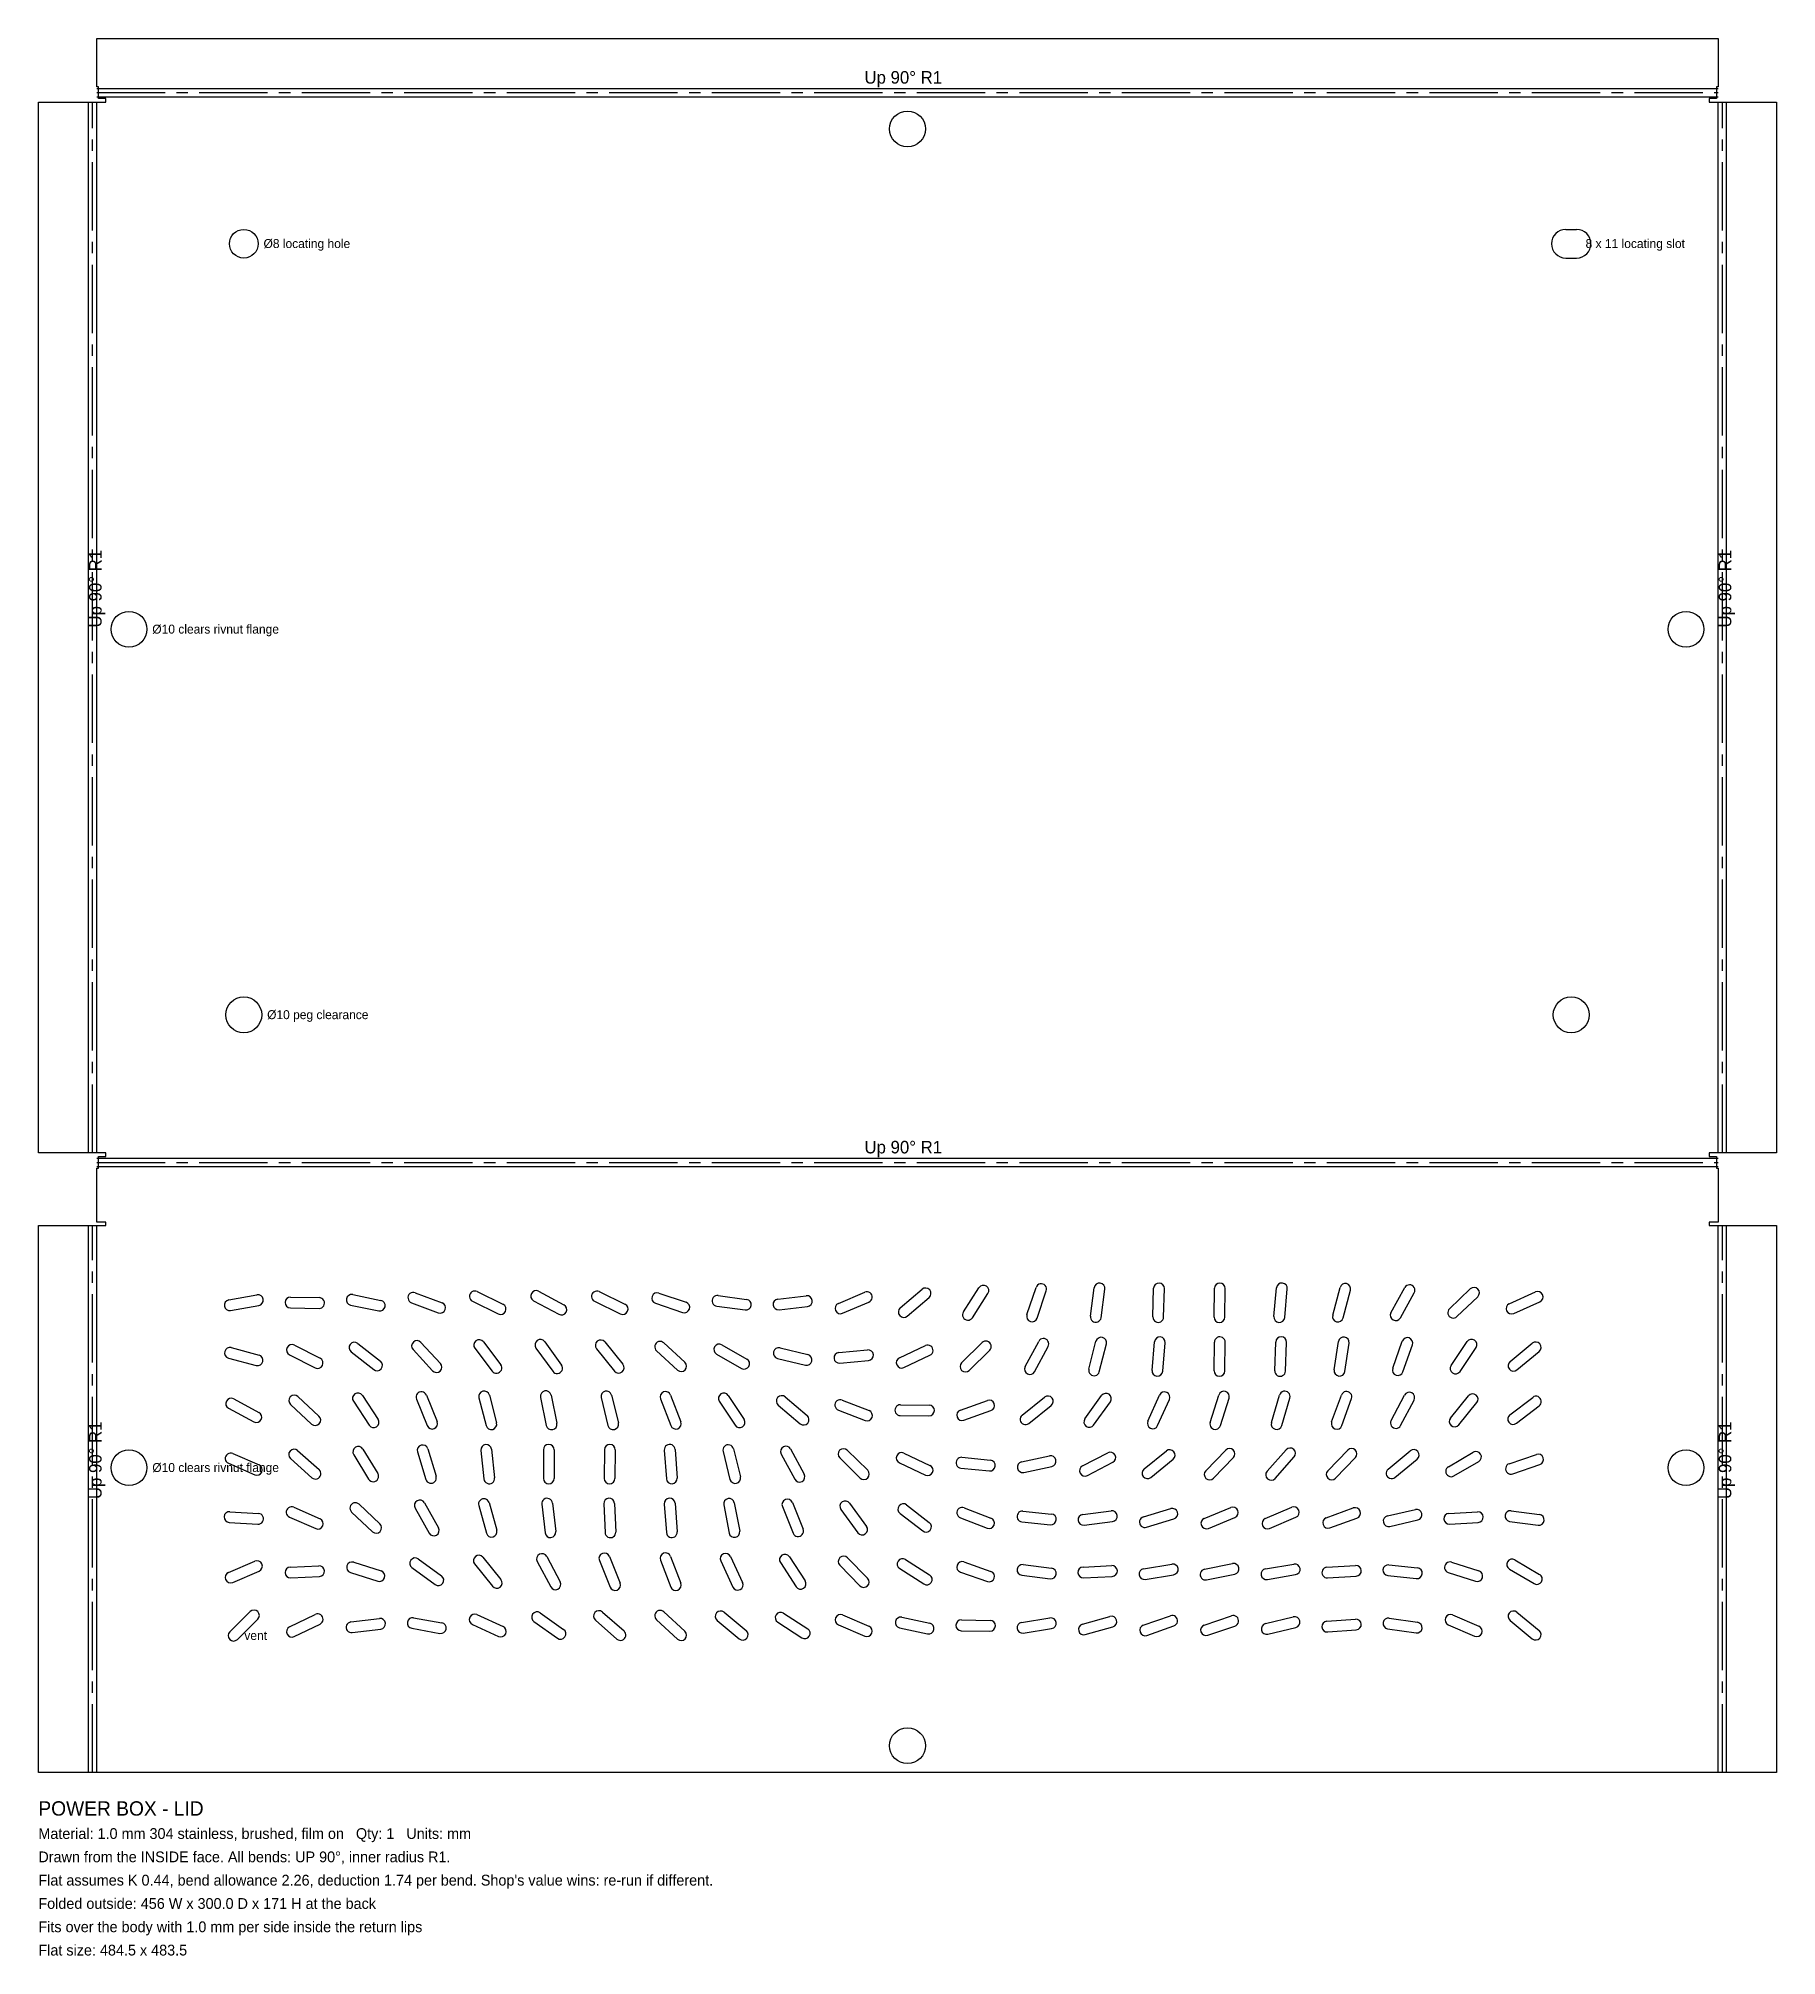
# Model space of a CAD drawing. Header units: millimetres. Extents: x -242 to 242, y -370 to 165.
import ezdxf

# ---------------------------------------------------------------- set-up
doc = ezdxf.new("R2010")
doc.units = ezdxf.units.MM
doc.linetypes.add('CENTER2', pattern=[28.575, 19.05, -3.175, 3.175, -3.175])
for name, color, linetype in [('Bend Center', 1, 'CENTER2'), ('Bend Notes', 3, 'CONTINUOUS'), ('Leaders', 5, 'CONTINUOUS'), ('Title', 7, 'CONTINUOUS'), ('Visible', 7, 'CONTINUOUS'), ('Visible Narrow', 8, 'CONTINUOUS')]:
    doc.layers.add(name, color=color, linetype=linetype)

msp = doc.modelspace()

# ---------------------------------------------------------------- linework, layer by layer
at = {"layer": 'Bend Center'}
for p, q in [((-227.131, -146), (-227.131, 147)), ((-226, 149.631), (226, 149.631)), ((227.131, -146), (227.131, 147)), ((-226, -148.631), (226, -148.631)), ((-227.131, -318.7619), (-227.131, -166.2619)), ((227.131, -318.7619), (227.131, -166.2619))]:
    msp.add_line(p, q, dxfattribs=at)
at = {"layer": 'Visible'}
for p, q in [((-226, 151.2619), (-226, 164.7619)), ((-226, 164.7619), (226, 164.7619)), ((226, 164.7619), (226, 151.2619)), ((-225.5, 151.2619), (-226, 151.2619)), ((-225.5, 148), (-225.5, 151.2619)), ((226, 151.2619), (225.5, 151.2619)), ((225.5, 151.2619), (225.5, 148)), ((-242.2619, -146), (-242.2619, 147)), ((-242.2619, 147), (-228.7619, 147)), ((-228.7619, 147), (-228.2619, 147)), ((-228.2619, 147), (-226, 147)), ((-226, 147), (-223.5, 147)), ((-223.5, 148), (-225.5, 148)), ((-223.5, 147), (-223.5, 148)), ((225.5, 148), (223.5, 148)), ((223.5, 148), (223.5, 147)), ((223.5, 147), (226, 147)), ((226, 147), (228.2619, 147)), ((228.2619, 147), (228.7619, 147)), ((228.7619, 147), (242.2619, 147)), ((242.2619, 147), (242.2619, -146)), ((183.5, 111.5), (186.5, 111.5)), ((183.5, 103.5), (186.5, 103.5)), ((-228.7619, -146), (-242.2619, -146)), ((-228.2619, -146), (-228.7619, -146)), ((-226, -146), (-228.2619, -146)), ((-223.5, -146), (-226, -146)), ((-225.5, -150.2619), (-225.5, -147)), ((-225.5, -147), (-223.5, -147)), ((-223.5, -147), (-223.5, -146)), ((226, -146), (223.5, -146)), ((223.5, -146), (223.5, -147)), ((223.5, -147), (225.5, -147)), ((225.5, -147), (225.5, -150.2619)), ((228.2619, -146), (226, -146)), ((228.7619, -146), (228.2619, -146)), ((242.2619, -146), (228.7619, -146)), ((-226, -165.2619), (-226, -150.2619)), ((-226, -150.2619), (-225.5, -150.2619)), ((225.5, -150.2619), (226, -150.2619)), ((226, -150.2619), (226, -165.2619)), ((-223.5, -165.2619), (-226, -165.2619)), ((-223.5, -166.2619), (-223.5, -165.2619)), ((226, -165.2619), (223.5, -165.2619)), ((223.5, -165.2619), (223.5, -166.2619)), ((-242.2619, -318.7619), (-242.2619, -166.2619)), ((-242.2619, -166.2619), (-228.7619, -166.2619)), ((-228.7619, -166.2619), (-228.2619, -166.2619)), ((-228.2619, -166.2619), (-226, -166.2619)), ((-226, -166.2619), (-223.5, -166.2619)), ((223.5, -166.2619), (226, -166.2619)), ((226, -166.2619), (228.2619, -166.2619)), ((228.2619, -166.2619), (228.7619, -166.2619)), ((228.7619, -166.2619), (242.2619, -166.2619)), ((242.2619, -166.2619), (242.2619, -318.7619)), ((-189.1997, -186.9793), (-181.3212, -185.5901)), ((-171.9739, -186.1942), (-163.9751, -186.3301)), ((-154.6177, -185.4899), (-146.7804, -187.095)), ((-137.2257, -184.9611), (-129.728, -187.7512)), ((-119.9228, -184.6463), (-112.7492, -188.1874)), ((-102.8141, -184.5478), (-95.7664, -188.3332)), ((-85.9489, -184.671), (-78.7458, -188.1518)), ((-69.3012, -185.0505), (-61.7299, -187.6342)), ((-52.7606, -185.7351), (-44.834, -186.8164)), ((-36.1465, -186.7339), (-28.2, -185.8101)), ((-19.2675, -187.9591), (-11.9144, -184.8074)), ((-2.0148, -189.222), (4.0648, -184.0221)), ((-0.0648, -191.5018), (6.0148, -186.3019)), ((15.5694, -190.3077), (19.9108, -183.5882)), ((18.0892, -191.9357), (22.4306, -185.2162)), ((33.3075, -191.0787), (35.8477, -183.4927)), ((36.1523, -192.0312), (38.6925, -184.4452)), ((50.9759, -191.524), (52.0513, -183.5966)), ((53.9487, -191.9273), (55.0241, -183.9999)), ((68.3931, -191.7202), (68.608, -183.7231)), ((71.392, -191.8008), (71.6069, -183.8037)), ((85.458, -191.746), (85.5421, -183.7464)), ((88.4579, -191.7775), (88.542, -183.7779)), ((102.1497, -191.6125), (102.8622, -183.6443)), ((105.1378, -191.8796), (105.8503, -183.9114)), ((118.5289, -191.2467), (120.5704, -183.5116)), ((121.4296, -192.0123), (123.4711, -184.2772)), ((134.7534, -190.5386), (138.6204, -183.5352)), ((137.3796, -191.9887), (141.2466, -184.9853)), ((151.0699, -189.4365), (156.86, -183.9161)), ((153.14, -191.6078), (158.9301, -186.0874)), ((167.7367, -188.0348), (175.0326, -184.7531)), ((-188.6788, -189.9338), (-180.8003, -188.5446)), ((-172.0249, -189.1938), (-164.0261, -189.3297)), ((-155.2196, -188.4289), (-147.3823, -190.034)), ((-138.272, -187.7727), (-130.7743, -190.5628)), ((-121.2508, -187.3364), (-114.0772, -190.8775)), ((-104.2336, -187.1907), (-97.1859, -190.9761)), ((-87.2542, -187.3721), (-80.0511, -190.8529)), ((-70.2701, -187.8897), (-62.6988, -190.4734)), ((-53.166, -188.7075), (-45.2394, -189.7888)), ((-35.8, -189.7138), (-27.8535, -188.79)), ((-18.0856, -190.7164), (-10.7325, -187.5648)), ((168.9674, -190.7708), (176.2633, -187.4891)), ((-188.4773, -200.2803), (-180.7484, -202.3452)), ((-172.2455, -202.2872), (-165.1135, -205.9112)), ((-170.8865, -199.6126), (-163.7545, -203.2367)), ((-155.0719, -201.4699), (-148.7817, -206.4128)), ((-153.2183, -199.1111), (-146.9281, -204.054)), ((-137.8174, -200.8442), (-132.3848, -206.7168)), ((-135.6152, -198.807), (-130.1826, -204.6796)), ((-120.6082, -200.4748), (-115.7854, -206.8577)), ((-118.2146, -198.6662), (-113.3918, -205.0491)), ((-103.5507, -200.3865), (-98.8868, -206.8864)), ((-101.1132, -198.6375), (-96.4493, -205.1374)), ((-86.6849, -200.6006), (-81.6448, -206.8133)), ((-84.3552, -198.7106), (-79.3151, -204.9233)), ((-69.9572, -201.1524), (-64.0768, -206.5766)), ((-67.9232, -198.9473), (-62.0428, -204.3715)), ((-53.2147, -202.0645), (-46.2832, -206.0587)), ((-51.7168, -199.4652), (-44.7853, -203.4594)), ((-35.5366, -200.3656), (-27.7598, -202.242)), ((-19.1213, -201.6372), (-11.1554, -200.8995)), ((-2.2581, -203.1064), (4.9817, -199.7026)), ((-0.9817, -205.8213), (6.2581, -202.4175)), ((15.0971, -204.4991), (20.7983, -198.8869)), ((17.2017, -206.637), (22.9029, -201.0248)), ((32.791, -205.582), (36.5634, -198.5273)), ((35.4366, -206.9966), (39.209, -199.9419)), ((50.5619, -206.2699), (52.5303, -198.5158)), ((53.4697, -207.0081), (55.4381, -199.254)), ((68.1666, -206.6205), (68.8442, -198.6493)), ((71.1558, -206.8746), (71.8334, -198.9034)), ((85.4531, -206.744), (85.5471, -198.7446)), ((88.4529, -206.7793), (88.5469, -198.7799)), ((102.366, -206.7091), (102.6357, -198.7137)), ((105.3643, -206.8102), (105.634, -198.8148)), ((118.9314, -206.4997), (120.1008, -198.5857)), ((121.8992, -206.9382), (123.0686, -199.0242)), ((135.2555, -206.0358), (137.9151, -198.4908)), ((138.0849, -207.0331), (140.7445, -199.4881)), ((151.5236, -205.2448), (155.9867, -198.6054)), ((154.0133, -206.9184), (158.4764, -200.2791)), ((167.9584, -204.146), (174.1349, -199.0617)), ((169.8651, -206.4622), (176.0416, -201.3779)), ((-189.2516, -203.1787), (-181.5227, -205.2436)), ((-36.2402, -203.2819), (-28.4634, -205.1583)), ((-18.8446, -204.6244), (-10.8787, -203.8867)), ((-151.9511, -213.5972), (-147.5449, -220.2744)), ((-134.117, -213.4915), (-131.1039, -220.9024)), ((-116.5498, -213.5137), (-114.5459, -221.2587)), ((-99.3279, -213.5431), (-97.7323, -221.3824)), ((-82.4872, -213.5208), (-80.5977, -221.2945)), ((-66.0377, -213.4901), (-63.1627, -220.9556)), ((-49.9442, -213.5956), (-45.5491, -220.2801)), ((49.4477, -220.135), (54.1161, -213.6383)), ((66.9917, -220.7951), (70.2721, -213.4986)), ((84.3589, -221.1197), (86.782, -213.4955)), ((101.4408, -221.1825), (103.679, -213.502)), ((118.2299, -221.0141), (120.9487, -213.4903)), ((134.8047, -220.5974), (138.543, -213.5246)), ((151.3093, -219.9133), (156.3661, -213.7143)), ((-189.2345, -217.1974), (-182.1808, -220.9716)), ((-187.8192, -214.5523), (-180.7655, -218.3265)), ((-171.9524, -216.1406), (-166.0883, -221.5823)), ((-169.9117, -213.9416), (-164.0476, -219.3833)), ((-154.4551, -215.2495), (-150.0489, -221.9267)), ((-136.8961, -214.6215), (-133.883, -222.0323)), ((-119.4541, -214.2652), (-117.4502, -222.0102)), ((-102.2677, -214.1415), (-100.6721, -221.9808)), ((-85.4023, -214.2294), (-83.5128, -222.0031)), ((-68.8373, -214.5682), (-65.9623, -222.0338)), ((-52.4509, -215.2438), (-48.0558, -221.9283)), ((-36.0192, -216.3141), (-29.9238, -221.4955)), ((-34.0762, -214.0284), (-27.9808, -219.2098)), ((-19.2717, -217.7143), (-11.8129, -220.6067)), ((-18.1871, -214.9172), (-10.7283, -217.8096)), ((-1.9841, -216.2201), (6.0155, -216.3039)), ((14.7283, -217.7096), (22.2528, -214.9926)), ((15.7472, -220.5313), (23.2717, -217.8143)), ((31.9385, -219.0865), (38.1891, -214.0935)), ((33.8109, -221.4304), (40.0615, -216.4374)), ((51.8839, -221.8856), (56.5523, -215.3889)), ((69.7279, -222.0253), (73.0083, -214.7288)), ((87.218, -222.0284), (89.6411, -214.4042)), ((104.321, -222.0219), (106.5592, -214.3414)), ((121.0513, -222.0336), (123.7701, -214.5098)), ((137.457, -221.9993), (141.1953, -214.9265)), ((153.6339, -221.8096), (158.6907, -215.6106)), ((167.911, -218.999), (174.2673, -214.1413)), ((169.7327, -221.3826), (176.089, -216.5249)), ((-2.0155, -219.22), (5.9841, -219.3037)), ((-188.0609, -229.7819), (-180.7343, -232.9945)), ((-169.9938, -228.9837), (-164.0135, -234.2976)), ((-151.8039, -228.5663), (-147.6355, -235.3945)), ((-136.5971, -229.37), (-134.2736, -237.0252)), ((-133.7264, -228.4987), (-131.4029, -236.1539)), ((-118.9177, -228.9446), (-118.0652, -236.899)), ((-115.9348, -228.6249), (-115.0823, -236.5793)), ((-101.5064, -228.7644), (-101.4936, -236.7643)), ((-98.5064, -228.7596), (-98.4936, -236.7595)), ((-84.4575, -228.7463), (-84.5423, -236.7458)), ((-81.4577, -228.7781), (-81.5425, -236.7776)), ((-67.7854, -228.8809), (-67.2068, -236.86)), ((-64.7932, -228.6639), (-64.2146, -236.643)), ((-51.424, -229.2443), (-49.4867, -237.0061)), ((-48.5133, -228.5178), (-46.576, -236.2796)), ((-32.569, -228.528), (-28.7873, -235.5777)), ((-16.8074, -228.8911), (-11.0931, -234.4899)), ((-0.9767, -229.6977), (6.2575, -233.1133)), ((48.7593, -233.2785), (55.8554, -229.5844)), ((65.949, -234.1181), (72.1604, -229.0765)), ((83.1458, -234.6046), (88.6922, -228.8394)), ((100.2207, -234.7537), (105.5378, -228.7763)), ((117.1408, -234.5941), (122.7029, -228.844)), ((133.9605, -234.152), (140.1295, -229.0585)), ((150.7873, -233.4713), (157.7075, -229.4575)), ((-189.2657, -232.5294), (-181.9391, -235.742)), ((-171.9865, -231.2263), (-166.0062, -236.5402)), ((-154.3645, -230.1294), (-150.1961, -236.9576)), ((-35.2127, -229.9462), (-31.431, -236.9959)), ((-18.9069, -231.034), (-13.1926, -236.6328)), ((-2.2575, -232.4106), (4.9767, -235.8262)), ((14.8668, -233.842), (22.8242, -234.6659)), ((15.1758, -230.858), (23.1332, -231.6819)), ((31.774, -232.1367), (39.5951, -230.4543)), ((32.4049, -235.0696), (40.226, -233.3872)), ((50.1446, -235.9395), (57.2407, -232.2454)), ((67.8396, -236.4474), (74.051, -231.4058)), ((85.3078, -236.6845), (90.8542, -230.9193)), ((102.4622, -236.7476), (107.7793, -230.7702)), ((119.2971, -236.6799), (124.8592, -230.9298)), ((135.8705, -236.4653), (142.0395, -231.3719)), ((152.2925, -236.0664), (159.2127, -232.0526)), ((167.7297, -232.6406), (175.2971, -230.0455)), ((168.7029, -235.4784), (176.2703, -232.8833)), ((-171.0556, -244.7764), (-163.7348, -248.0021)), ((-152.8817, -243.9267), (-147.0605, -249.4143)), ((-137.2699, -245.0128), (-133.344, -251.9833)), ((-134.656, -243.5406), (-130.7301, -250.5111)), ((-119.5239, -244.3152), (-117.3648, -252.0183)), ((-116.6352, -243.5056), (-114.4761, -251.2087)), ((-101.9448, -243.9583), (-101.0357, -251.9065)), ((-98.9643, -243.6174), (-98.0552, -251.5656)), ((-84.6816, -243.8348), (-84.3153, -251.8264)), ((-81.6847, -243.6975), (-81.3184, -251.6891)), ((-67.7843, -243.8804), (-67.2079, -251.8596)), ((-64.7921, -243.6643), (-64.2157, -251.6435)), ((-51.2197, -244.1119), (-49.7276, -251.9715)), ((-48.2724, -243.5524), (-46.7803, -251.412)), ((-34.8752, -244.6023), (-31.9113, -252.033)), ((-32.0887, -243.4909), (-29.1248, -250.9216)), ((-18.5653, -245.4085), (-13.8613, -251.8794)), ((-16.1387, -243.6445), (-11.4347, -250.1154)), ((-0.2407, -244.1247), (6.0798, -249.029)), ((15.8144, -244.9155), (23.2717, -247.8119)), ((32.1697, -245.8702), (40.1297, -246.6687)), ((48.8411, -246.7853), (56.7756, -245.7632)), ((65.7366, -247.4904), (73.3907, -245.1632)), ((82.7299, -247.891), (90.1323, -244.857)), ((99.7326, -247.9595), (107.0853, -244.8071)), ((116.7283, -247.7106), (124.2522, -244.9919)), ((133.7661, -247.1925), (141.5643, -245.407)), ((168.2358, -245.7418), (176.1643, -246.8089)), ((-189.085, -249.0122), (-181.1002, -249.506)), ((-188.8998, -246.0179), (-180.915, -246.5117)), ((-172.2652, -247.5217), (-164.9444, -250.7475)), ((-154.9395, -246.1096), (-149.1183, -251.5972)), ((-2.0798, -246.4949), (4.2407, -251.3992)), ((14.7283, -247.712), (22.1856, -250.6084)), ((31.8703, -248.8552), (39.8303, -249.6537)), ((49.2244, -249.7607), (57.1589, -248.7386)), ((66.6093, -250.3607), (74.2634, -248.0335)), ((83.8677, -250.6669), (91.2701, -247.6329)), ((100.9147, -250.7168), (108.2674, -247.5644)), ((117.7478, -250.532), (125.2717, -247.8133)), ((134.4357, -250.1169), (142.2339, -248.3313)), ((150.9204, -246.4944), (158.9071, -246.0345)), ((151.0929, -249.4894), (159.0796, -249.0295)), ((167.8357, -248.715), (175.7642, -249.7821)), ((-189.2672, -262.9634), (-181.9174, -259.8043)), ((-172.0661, -261.4515), (-164.0749, -261.0757)), ((-154.3613, -260.1254), (-146.7339, -262.5382)), ((-138.1187, -261.628), (-131.6425, -266.3245)), ((-136.3575, -259.1994), (-129.8813, -263.8959)), ((-120.6777, -260.5884), (-115.6583, -266.8178)), ((-118.3417, -258.7061), (-113.3223, -264.9355)), ((-103.1988, -259.9304), (-99.4518, -266.9986)), ((-100.5482, -258.5253), (-96.8012, -265.5935)), ((-85.8844, -259.6107), (-82.8989, -267.0328)), ((-83.1011, -258.4911), (-80.1156, -265.9132)), ((-68.8349, -259.5662), (-65.9654, -267.0338)), ((-66.0346, -258.4901), (-63.1651, -265.9577)), ((-52.0494, -259.7701), (-48.6697, -267.0212)), ((-49.3303, -258.5027), (-45.9506, -265.7538)), ((-35.4422, -260.2319), (-31.0701, -266.9315)), ((-32.9299, -258.5924), (-28.5578, -265.292)), ((-18.8695, -260.9517), (-13.2749, -266.6702)), ((-16.7251, -258.8537), (-11.1305, -264.5722)), ((-2.178, -261.8706), (4.5617, -266.1807)), ((-0.5617, -259.3432), (6.178, -263.6533)), ((15.7178, -260.0275), (23.2709, -262.6639)), ((32.2126, -260.7858), (40.153, -261.7605)), ((48.9307, -261.4616), (56.9209, -261.0659)), ((65.8111, -261.9235), (73.7074, -260.6393)), ((82.7806, -262.0937), (90.6184, -260.491)), ((99.8062, -261.9484), (107.6947, -260.6173)), ((116.915, -261.5118), (124.8997, -261.0178)), ((134.175, -260.8596), (142.1328, -261.6801)), ((151.6439, -260.1187), (159.2666, -262.5467)), ((169.3148, -259.4393), (176.2078, -263.4997)), ((-188.0826, -265.7196), (-180.7328, -262.5605)), ((-171.9251, -264.4482), (-163.9339, -264.0724)), ((-155.2661, -262.9857), (-147.6387, -265.3985)), ((14.7291, -262.8599), (22.2822, -265.4964)), ((31.847, -263.7634), (39.7874, -264.7381)), ((49.0791, -264.458), (57.0693, -264.0622)), ((66.2926, -264.8846), (74.1889, -263.6004)), ((83.3816, -265.0329), (91.2194, -263.4302)), ((100.3053, -264.9066), (108.1938, -263.5755)), ((117.1003, -264.5061), (125.085, -264.0121)), ((133.8672, -263.8437), (141.825, -264.6643)), ((150.7334, -262.9772), (158.3561, -265.4052)), ((167.7922, -262.0242), (174.6852, -266.0846)), ((-188.8972, -279.5117), (-183.2142, -273.8811)), ((-186.7858, -281.6428), (-181.1028, -276.0122)), ((-172.253, -278.164), (-165.06, -274.6625)), ((-170.94, -280.8614), (-163.747, -277.3599)), ((-155.1557, -276.7718), (-147.218, -275.7754)), ((-137.6727, -275.5799), (-129.7981, -276.991)), ((-121.2611, -277.4571), (-113.99, -280.7935)), ((-120.01, -274.7304), (-112.7389, -278.0668)), ((-104.1319, -276.6769), (-97.6003, -281.2963)), ((-102.3997, -274.2276), (-95.8681, -278.847)), ((-86.9933, -276.2441), (-80.9894, -281.5312)), ((-85.0106, -273.9926), (-79.0067, -279.2798)), ((-69.9558, -276.1491), (-64.0801, -281.5782)), ((-67.9199, -273.9457), (-62.0442, -279.3748)), ((-53.0374, -276.3659), (-46.8761, -281.4685)), ((-51.1239, -274.0553), (-44.9626, -279.158)), ((-36.1759, -276.8611), (-29.4461, -281.1865)), ((-34.5539, -274.3374), (-27.8241, -278.6628)), ((-19.2679, -277.5739), (-11.9081, -280.7099)), ((-18.0919, -274.814), (-10.7321, -277.9499)), ((-1.6017, -275.4646), (6.2242, -277.1245)), ((15.0226, -276.2031), (23.0217, -276.3211)), ((31.8161, -276.8987), (39.7198, -275.6613)), ((48.7415, -277.4225), (56.4317, -275.2176)), ((65.7288, -277.6812), (73.2712, -275.0143)), ((66.7288, -280.5096), (74.2712, -277.8427)), ((82.7302, -277.6246), (90.3073, -275.0579)), ((83.6927, -280.466), (91.2698, -277.8993)), ((99.7599, -277.241), (107.5371, -275.3664)), ((116.8994, -276.5641), (124.8771, -275.9681)), ((134.2623, -275.6932), (142.1763, -276.8629)), ((150.7333, -277.5497), (158.0751, -280.7274)), ((151.9249, -274.7965), (159.2667, -277.9742)), ((167.9562, -276.3844), (174.1409, -281.4588)), ((169.8591, -274.0651), (176.0438, -279.1395)), ((-154.782, -279.7485), (-146.8443, -278.7521)), ((-138.2019, -278.5329), (-130.3273, -279.944)), ((-2.2242, -278.3994), (5.6017, -280.0592)), ((14.9783, -279.2028), (22.9774, -279.3208)), ((32.2802, -279.8626), (40.1839, -278.6252)), ((49.5683, -280.3063), (57.2585, -278.1014)), ((100.4629, -280.1575), (108.2401, -278.2829)), ((117.1229, -279.5558), (125.1006, -278.9598)), ((133.8237, -278.661), (141.7377, -279.8307)), ((-228.2619, -318.7619), (-242.2619, -318.7619)), ((-226, -318.7619), (-228.2619, -318.7619)), ((226, -318.7619), (-226, -318.7619)), ((228.2619, -318.7619), (226, -318.7619)), ((242.2619, -318.7619), (228.2619, -318.7619))]:
    msp.add_line(p, q, dxfattribs=at)
for centre, radius in [((0, 139.5), 5), ((-185, 107.5), 4), ((-217, 0), 5), ((217, 0), 5), ((-185, -107.5), 5), ((185, -107.5), 5), ((-217, -233.7619), 5), ((217, -233.7619), 5), ((0, -311.2619), 5)]:
    msp.add_circle(centre, radius, dxfattribs=at)
for centre, radius, start, end in [((183.5, 107.5), 4, 90, 270), ((186.5, 107.5), 4, 270, 90), ((-188.9392, -188.4565), 1.5, 100, 280), ((-181.0608, -187.0674), 1.5, 280, 100), ((-171.9994, -187.694), 1.5, 89.0263, 269.0263), ((-164.0006, -187.8299), 1.5, 269.0263, 89.0263), ((-154.9187, -186.9594), 1.5, 78.4258, 258.4258), ((-147.0813, -188.5645), 1.5, 258.4258, 78.4258), ((-137.7488, -186.3669), 1.5, 69.5885, 249.5885), ((-120.5868, -185.9914), 1.5, 63.7277, 243.7277), ((-103.5239, -185.8692), 1.5, 61.7589, 241.7589), ((-86.6015, -186.0215), 1.5, 64.2083, 244.2083), ((-69.7856, -186.4701), 1.5, 71.1577, 251.1577), ((-52.9633, -187.2213), 1.5, 82.232, 262.232), ((-45.0367, -188.3026), 1.5, 262.232, 82.232), ((-35.9732, -188.2238), 1.5, 96.6309, 276.6309), ((-28.0268, -187.3001), 1.5, 276.6309, 96.6309), ((-11.3235, -186.1861), 1.5, 293.2005, 113.2005), ((5.0398, -185.162), 1.5, 310.5405, 130.5405), ((21.1707, -184.4022), 1.5, 327.1333, 147.1333), ((37.2701, -183.9689), 1.5, 341.4869, 161.4869), ((53.5377, -183.7983), 1.5, 352.2746, 172.2746), ((70.1075, -183.7634), 1.5, 358.4605, 178.4605), ((87.0421, -183.7622), 1.5, 359.3976, 179.3976), ((104.3562, -183.7778), 1.5, 354.8905, 174.8905), ((122.0208, -183.8944), 1.5, 345.2149, 165.2149), ((139.9335, -184.2603), 1.5, 331.0942, 151.0942), ((157.8951, -185.0018), 1.5, 313.6335, 133.6335), ((175.648, -186.1211), 1.5, 294.2183, 114.2183), ((-130.2512, -189.157), 1.5, 249.5885, 69.5885), ((-113.4132, -189.5325), 1.5, 243.7277, 63.7277), ((-96.4761, -189.6547), 1.5, 241.7589, 61.7589), ((-79.3985, -189.5023), 1.5, 244.2083, 64.2083), ((-62.2144, -189.0538), 1.5, 251.1577, 71.1577), ((-18.6765, -189.3377), 1.5, 113.2005, 293.2005), ((-1.0398, -190.3619), 1.5, 130.5405, 310.5405), ((16.8293, -191.1217), 1.5, 147.1333, 327.1333), ((34.7299, -191.555), 1.5, 161.4869, 341.4869), ((52.4623, -191.7256), 1.5, 172.2746, 352.2746), ((69.8925, -191.7605), 1.5, 178.4605, 358.4605), ((86.9579, -191.7617), 1.5, 179.3976, 359.3976), ((103.6438, -191.7461), 1.5, 174.8905, 354.8905), ((119.9792, -191.6295), 1.5, 165.2149, 345.2149), ((136.0665, -191.2636), 1.5, 151.0942, 331.0942), ((152.1049, -190.5221), 1.5, 133.6335, 313.6335), ((168.352, -189.4028), 1.5, 114.2183, 294.2183), ((37.8862, -199.2346), 1.5, 331.865, 151.865), ((53.9842, -198.8849), 1.5, 345.7558, 165.7558), ((70.3388, -198.7763), 1.5, 355.1409, 175.1409), ((87.047, -198.7622), 1.5, 359.3261, 179.3261), ((104.1348, -198.7642), 1.5, 358.0681, 178.0681), ((121.5847, -198.8049), 1.5, 351.5949, 171.5949), ((139.3298, -198.9895), 1.5, 340.5825, 160.5825), ((-188.8645, -201.7295), 1.5, 75.042, 255.042), ((-181.1355, -203.7944), 1.5, 255.042, 75.042), ((-171.566, -200.9499), 1.5, 63.063, 243.063), ((-154.1451, -200.2905), 1.5, 51.8395, 231.8395), ((-136.7163, -199.8256), 1.5, 42.7709, 222.7709), ((-119.4114, -199.5705), 1.5, 37.0736, 217.0736), ((-102.3319, -199.512), 1.5, 35.6609, 215.6609), ((-85.52, -199.6556), 1.5, 39.0507, 219.0507), ((-68.9402, -200.0499), 1.5, 47.311, 227.311), ((-52.4658, -200.7648), 1.5, 60.0475, 240.0475), ((-35.8884, -201.8238), 1.5, 76.4351, 256.4351), ((-28.1116, -203.7001), 1.5, 256.4351, 76.4351), ((-18.983, -203.1308), 1.5, 95.291, 275.291), ((-11.017, -202.3931), 1.5, 275.291, 95.291), ((-1.6199, -204.4639), 1.5, 115.1809, 295.1809), ((5.6199, -201.06), 1.5, 295.1809, 115.1809), ((21.8506, -199.9558), 1.5, 314.5499, 134.5499), ((157.2315, -199.4423), 1.5, 326.0904, 146.0904), ((175.0883, -200.2198), 1.5, 309.4604, 129.4604), ((-164.434, -204.574), 1.5, 243.063, 63.063), ((-147.8549, -205.2334), 1.5, 231.8395, 51.8395), ((-131.2837, -205.6982), 1.5, 222.7709, 42.7709), ((-114.5886, -205.9534), 1.5, 217.0736, 37.0736), ((-97.6681, -206.0119), 1.5, 215.6609, 35.6609), ((-80.48, -205.8683), 1.5, 219.0507, 39.0507), ((-63.0598, -205.474), 1.5, 227.311, 47.311), ((-45.5342, -204.7591), 1.5, 240.0475, 60.0475), ((16.1494, -205.5681), 1.5, 134.5499, 314.5499), ((34.1138, -206.2893), 1.5, 151.865, 331.865), ((52.0158, -206.639), 1.5, 165.7558, 345.7558), ((69.6612, -206.7476), 1.5, 175.1409, 355.1409), ((86.953, -206.7617), 1.5, 179.3261, 359.3261), ((103.8652, -206.7597), 1.5, 178.0681, 358.0681), ((120.4153, -206.719), 1.5, 171.5949, 351.5949), ((136.6702, -206.5344), 1.5, 160.5825, 340.5825), ((152.7685, -206.0816), 1.5, 146.0904, 326.0904), ((168.9117, -205.3041), 1.5, 129.4604, 309.4604), ((-170.9321, -215.0411), 1.5, 47.1398, 227.1398), ((-153.2031, -214.4233), 1.5, 33.4196, 213.4196), ((-135.5065, -214.0565), 1.5, 22.1254, 202.1254), ((-118.002, -213.8895), 1.5, 14.5066, 194.5066), ((-100.7978, -213.8423), 1.5, 11.5047, 191.5047), ((-83.9447, -213.8751), 1.5, 13.6612, 193.6612), ((-67.4375, -214.0292), 1.5, 21.062, 201.062), ((-51.1976, -214.4197), 1.5, 33.3254, 213.3254), ((-35.0477, -215.1713), 1.5, 49.6337, 229.6337), ((39.1253, -215.2655), 1.5, 308.6179, 128.6179), ((55.3342, -214.5136), 1.5, 324.2998, 144.2998), ((71.6402, -214.1137), 1.5, 335.7919, 155.7919), ((88.2115, -213.9498), 1.5, 342.3691, 162.3691), ((105.1191, -213.9217), 1.5, 343.7528, 163.7528), ((122.3594, -214), 1.5, 340.1321, 160.1321), ((139.8692, -214.2255), 1.5, 332.1411, 152.1411), ((157.5284, -214.6624), 1.5, 320.7946, 140.7946), ((-188.5269, -215.8748), 1.5, 61.8501, 241.8501), ((-181.4731, -219.6491), 1.5, 241.8501, 61.8501), ((-18.7294, -216.3158), 1.5, 68.8049, 248.8049), ((-11.2706, -219.2081), 1.5, 248.8049, 68.8049), ((-1.9998, -217.7201), 1.5, 89.4001, 269.4001), ((5.9998, -217.8038), 1.5, 269.4001, 89.4001), ((15.2378, -219.1205), 1.5, 109.8541, 289.8541), ((22.7622, -216.4034), 1.5, 289.8541, 109.8541), ((32.8747, -220.2584), 1.5, 128.6179, 308.6179), ((168.8218, -220.1908), 1.5, 127.3883, 307.3883), ((175.1782, -215.3331), 1.5, 307.3883, 127.3883), ((-165.0679, -220.4828), 1.5, 227.1398, 47.1398), ((-148.7969, -221.1006), 1.5, 213.4196, 33.4196), ((-132.4935, -221.4674), 1.5, 202.1254, 22.1254), ((-115.998, -221.6344), 1.5, 194.5066, 14.5066), ((-99.2022, -221.6816), 1.5, 191.5047, 11.5047), ((-82.0553, -221.6488), 1.5, 193.6612, 13.6612), ((-64.5625, -221.4947), 1.5, 201.062, 21.062), ((-46.8024, -221.1042), 1.5, 213.3254, 33.3254), ((-28.9523, -220.3526), 1.5, 229.6337, 49.6337), ((50.6658, -221.0103), 1.5, 144.2998, 324.2998), ((68.3598, -221.4102), 1.5, 155.7919, 335.7919), ((85.7885, -221.5741), 1.5, 162.3691, 342.3691), ((102.8809, -221.6022), 1.5, 163.7528, 343.7528), ((119.6406, -221.5239), 1.5, 160.1321, 340.1321), ((136.1308, -221.2984), 1.5, 152.1411, 332.1411), ((152.4716, -220.8615), 1.5, 140.7946, 320.7946), ((-188.6633, -231.1556), 1.5, 66.3231, 246.3231), ((-170.9901, -230.105), 1.5, 48.3767, 228.3767), ((-153.0842, -229.3478), 1.5, 31.4022, 211.4022), ((-135.1617, -228.9344), 1.5, 16.8835, 196.8835), ((-117.4263, -228.7847), 1.5, 6.1174, 186.1174), ((-100.0064, -228.762), 1.5, 0.0917, 180.0917), ((-82.9576, -228.7622), 1.5, 359.3924, 179.3924), ((-66.2893, -228.7724), 1.5, 4.1476, 184.1476), ((-49.9687, -228.881), 1.5, 14.0146, 194.0146), ((-33.8909, -229.2371), 1.5, 28.2107, 208.2107), ((-17.8572, -229.9626), 1.5, 45.5853, 225.5853), ((-1.6171, -231.0541), 1.5, 64.7258, 244.7258), ((56.548, -230.9149), 1.5, 297.5005, 117.5005), ((73.1057, -230.2411), 1.5, 309.0653, 129.0653), ((89.7732, -229.8793), 1.5, 316.1088, 136.1088), ((106.6585, -229.7733), 1.5, 318.3456, 138.3456), ((123.781, -229.8869), 1.5, 315.9521, 135.9521), ((141.0845, -230.2152), 1.5, 309.5444, 129.5444), ((158.4601, -230.7551), 1.5, 300.1141, 120.1141), ((-181.3367, -234.3683), 1.5, 246.3231, 66.3231), ((-165.0099, -235.4189), 1.5, 228.3767, 48.3767), ((-12.1428, -235.5613), 1.5, 225.5853, 45.5853), ((5.6171, -234.4697), 1.5, 244.7258, 64.7258), ((15.0213, -232.35), 1.5, 84.0885, 264.0885), ((22.9787, -233.1739), 1.5, 264.0885, 84.0885), ((32.0895, -233.6032), 1.5, 102.1404, 282.1404), ((39.9105, -231.9207), 1.5, 282.1404, 102.1404), ((49.452, -234.609), 1.5, 117.5005, 297.5005), ((66.8943, -235.2828), 1.5, 129.0653, 309.0653), ((84.2268, -235.6446), 1.5, 136.1088, 316.1088), ((101.3415, -235.7506), 1.5, 138.3456, 318.3456), ((118.219, -235.637), 1.5, 135.9521, 315.9521), ((134.9155, -235.3087), 1.5, 129.5444, 309.5444), ((151.5399, -234.7688), 1.5, 120.1141, 300.1141), ((168.2163, -234.0595), 1.5, 108.9284, 288.9284), ((175.7837, -231.4644), 1.5, 288.9284, 108.9284), ((-148.9158, -236.1761), 1.5, 211.4022, 31.4022), ((-132.8383, -236.5895), 1.5, 196.8835, 16.8835), ((-116.5737, -236.7392), 1.5, 186.1174, 6.1174), ((-99.9936, -236.7619), 1.5, 180.0917, 0.0917), ((-83.0424, -236.7617), 1.5, 179.3924, 359.3924), ((-65.7107, -236.7515), 1.5, 184.1476, 4.1476), ((-48.0313, -236.6429), 1.5, 194.0146, 14.0146), ((-30.1091, -236.2868), 1.5, 208.2107, 28.2107), ((-171.6604, -246.1491), 1.5, 66.2207, 246.2207), ((-153.9106, -245.0181), 1.5, 46.6896, 226.6896), ((-135.963, -244.2767), 1.5, 29.3892, 209.3892), ((-118.0795, -243.9104), 1.5, 15.6571, 195.6571), ((-100.4546, -243.7879), 1.5, 6.5251, 186.5251), ((-83.1832, -243.7661), 1.5, 2.6246, 182.6246), ((-66.2882, -243.7723), 1.5, 4.1311, 184.1311), ((-49.7461, -243.8321), 1.5, 10.7496, 190.7496), ((-33.4819, -244.0466), 1.5, 21.7453, 201.7453), ((-17.352, -244.5265), 1.5, 36.0147, 216.0147), ((-1.1602, -245.3098), 1.5, 52.191, 232.191), ((15.2714, -246.3138), 1.5, 68.7741, 248.7741), ((32.02, -247.3627), 1.5, 84.2719, 264.2719), ((56.9672, -247.2509), 1.5, 277.3409, 97.3409), ((73.827, -246.5984), 1.5, 286.9116, 106.9116), ((90.7012, -246.2449), 1.5, 292.2874, 112.2874), ((107.6763, -246.1857), 1.5, 293.2071, 113.2071), ((124.7619, -246.4026), 1.5, 289.8668, 109.8668), ((141.8991, -246.8692), 1.5, 282.8965, 102.8965), ((168.0357, -247.2284), 1.5, 82.3349, 262.3349), ((-188.9924, -247.515), 1.5, 86.4609, 266.4609), ((-181.0076, -248.0089), 1.5, 266.4609, 86.4609), ((-164.3396, -249.3748), 1.5, 246.2207, 66.2207), ((-148.0894, -250.5057), 1.5, 226.6896, 46.6896), ((-132.037, -251.2472), 1.5, 209.3892, 29.3892), ((-115.9205, -251.6135), 1.5, 195.6571, 15.6571), ((-30.5181, -251.4773), 1.5, 201.7453, 21.7453), ((-12.648, -250.9974), 1.5, 216.0147, 36.0147), ((5.1602, -250.2141), 1.5, 232.191, 52.191), ((22.7286, -249.2101), 1.5, 248.7741, 68.7741), ((39.98, -248.1612), 1.5, 264.2719, 84.2719), ((49.0328, -248.273), 1.5, 97.3409, 277.3409), ((66.173, -248.9255), 1.5, 106.9116, 286.9116), ((83.2988, -249.279), 1.5, 112.2874, 292.2874), ((100.3237, -249.3382), 1.5, 113.2071, 293.2071), ((117.2381, -249.1213), 1.5, 109.8668, 289.8668), ((134.1009, -248.6547), 1.5, 102.8965, 282.8965), ((151.0066, -247.9919), 1.5, 93.2959, 273.2959), ((158.9934, -247.532), 1.5, 273.2959, 93.2959), ((175.9643, -248.2955), 1.5, 262.3349, 82.3349), ((-99.5454, -251.736), 1.5, 186.5251, 6.5251), ((-82.8168, -251.7578), 1.5, 182.6246, 2.6246), ((-65.7118, -251.7516), 1.5, 184.1311, 4.1311), ((-48.2539, -251.6918), 1.5, 190.7496, 10.7496), ((-181.3251, -261.1824), 1.5, 293.2589, 113.2589), ((-171.9956, -262.9499), 1.5, 92.6929, 272.6929), ((-164.0044, -262.574), 1.5, 272.6929, 92.6929), ((-154.8137, -261.5555), 1.5, 72.446, 252.446), ((-137.2381, -260.4137), 1.5, 54.0505, 234.0505), ((-119.5097, -259.6472), 1.5, 38.8602, 218.8602), ((-101.8735, -259.2278), 1.5, 27.9282, 207.9282), ((-84.4928, -259.0509), 1.5, 21.9126, 201.9126), ((-67.4348, -259.0281), 1.5, 21.0199, 201.0199), ((-50.6899, -259.1364), 1.5, 24.9904, 204.9904), ((-34.1861, -259.4122), 1.5, 33.1285, 213.1285), ((-17.7973, -259.9027), 1.5, 44.3726, 224.3726), ((-1.3698, -260.6069), 1.5, 57.4005, 237.4005), ((15.2234, -261.4437), 1.5, 70.7585, 250.7585), ((32.0298, -262.2746), 1.5, 83.002, 263.002), ((39.9702, -263.2493), 1.5, 263.002, 83.002), ((49.0049, -262.9598), 1.5, 92.8354, 272.8354), ((56.9951, -262.5641), 1.5, 272.8354, 92.8354), ((66.0519, -263.404), 1.5, 99.2369, 279.2369), ((73.9481, -262.1199), 1.5, 279.2369, 99.2369), ((90.9189, -261.9606), 1.5, 281.5563, 101.5563), ((107.9442, -262.0964), 1.5, 279.5779, 99.5779), ((117.0076, -263.0089), 1.5, 93.5401, 273.5401), ((124.9924, -262.515), 1.5, 273.5401, 93.5401), ((134.0211, -262.3517), 1.5, 84.1127, 264.1127), ((141.9789, -263.1722), 1.5, 264.1127, 84.1127), ((151.1887, -261.5479), 1.5, 72.3317, 252.3317), ((168.5535, -260.7317), 1.5, 59.4991, 239.4991), ((-188.6749, -264.3415), 1.5, 113.2589, 293.2589), ((-147.1863, -263.9684), 1.5, 252.446, 72.446), ((-130.7619, -265.1102), 1.5, 234.0505, 54.0505), ((-114.4903, -265.8767), 1.5, 218.8602, 38.8602), ((-98.1265, -266.2961), 1.5, 207.9282, 27.9282), ((-81.5072, -266.473), 1.5, 201.9126, 21.9126), ((-64.5652, -266.4958), 1.5, 201.0199, 21.0199), ((-47.3101, -266.3875), 1.5, 204.9904, 24.9904), ((-29.8139, -266.1117), 1.5, 213.1285, 33.1285), ((-12.2027, -265.6212), 1.5, 224.3726, 44.3726), ((5.3698, -264.917), 1.5, 237.4005, 57.4005), ((22.7766, -264.0802), 1.5, 250.7585, 70.7585), ((83.0811, -263.5633), 1.5, 101.5563, 281.5563), ((100.0558, -263.4275), 1.5, 99.5779, 279.5779), ((158.8113, -263.976), 1.5, 252.3317, 72.3317), ((175.4465, -264.7922), 1.5, 239.4991, 59.4991), ((-182.1585, -274.9466), 1.5, 314.7347, 134.7347), ((-164.4035, -276.0112), 1.5, 295.9564, 115.9564), ((-154.9689, -278.2601), 1.5, 97.1546, 277.1546), ((-147.0311, -277.2638), 1.5, 277.1546, 97.1546), ((-137.9373, -277.0564), 1.5, 79.8404, 259.8404), ((-130.0627, -278.4675), 1.5, 259.8404, 79.8404), ((-120.6355, -276.0937), 1.5, 65.3515, 245.3515), ((-103.2658, -275.4523), 1.5, 54.7308, 234.7308), ((-86.0019, -275.1184), 1.5, 48.6318, 228.6318), ((-68.9379, -275.0474), 1.5, 47.2621, 227.2621), ((-52.0807, -275.2106), 1.5, 50.3693, 230.3693), ((-35.3649, -275.5992), 1.5, 57.2703, 237.2703), ((-18.6799, -276.194), 1.5, 66.9217, 246.9217), ((-11.3201, -279.3299), 1.5, 246.9217, 66.9217), ((-1.913, -276.932), 1.5, 78.0249, 258.0249), ((5.913, -278.5919), 1.5, 258.0249, 78.0249), ((15.0004, -277.7029), 1.5, 89.1544, 269.1544), ((22.9996, -277.821), 1.5, 269.1544, 89.1544), ((32.0481, -278.3807), 1.5, 98.8986, 278.8986), ((39.9519, -277.1432), 1.5, 278.8986, 98.8986), ((49.1549, -278.8644), 1.5, 105.9985, 285.9985), ((56.8451, -276.6595), 1.5, 285.9985, 105.9985), ((66.2288, -279.0954), 1.5, 109.4727, 289.4727), ((73.7712, -276.4285), 1.5, 289.4727, 109.4727), ((83.2115, -279.0453), 1.5, 108.7141, 288.7141), ((90.7885, -276.4786), 1.5, 288.7141, 108.7141), ((100.1114, -278.6993), 1.5, 103.5522, 283.5522), ((107.8886, -276.8246), 1.5, 283.5522, 103.5522), ((117.0111, -278.0599), 1.5, 94.2724, 274.2724), ((124.9889, -277.464), 1.5, 274.2724, 94.2724), ((134.043, -277.1771), 1.5, 81.5922, 261.5922), ((141.957, -278.3468), 1.5, 261.5922, 81.5922), ((151.3291, -276.1731), 1.5, 66.5955, 246.5955), ((158.6709, -279.3508), 1.5, 246.5955, 66.5955), ((168.9077, -275.2247), 1.5, 50.6317, 230.6317), ((-187.8415, -280.5772), 1.5, 134.7347, 314.7347), ((-171.5965, -279.5127), 1.5, 115.9564, 295.9564), ((-113.3645, -279.4301), 1.5, 245.3515, 65.3515), ((-96.7342, -280.0716), 1.5, 234.7308, 54.7308), ((-79.9981, -280.4055), 1.5, 228.6318, 48.6318), ((-63.0621, -280.4765), 1.5, 227.2621, 47.2621), ((-45.9193, -280.3133), 1.5, 230.3693, 50.3693), ((-28.6351, -279.9247), 1.5, 237.2703, 57.2703), ((175.0923, -280.2992), 1.5, 230.6317, 50.6317)]:
    msp.add_arc(centre, radius, start, end, dxfattribs=at)
at = {"layer": 'Visible Narrow'}
for p, q in [((-226, 150.7619), (226, 150.7619)), ((-228.2619, -146), (-228.2619, 147)), ((-226, 148.5), (226, 148.5)), ((-226, -146), (-226, 147)), ((226, -146), (226, 147)), ((228.2619, -146), (228.2619, 147)), ((-226, -147.5), (226, -147.5)), ((-226, -149.7619), (226, -149.7619)), ((-228.2619, -318.7619), (-228.2619, -166.2619)), ((-226, -318.7619), (-226, -166.2619)), ((226, -318.7619), (226, -166.2619)), ((228.2619, -318.7619), (228.2619, -166.2619))]:
    msp.add_line(p, q, dxfattribs=at)

# ---------------------------------------------------------------- texts
at = {"layer": 'Bend Notes'}
for p in [(-12, 152.131), (-12, -146.131)]:
    msp.add_text('Up 90%%D R1', height=3.5, dxfattribs=at).set_placement(p)
for p in [(-224.631, 0.5), (229.631, 0.5), (-224.631, -242.5119), (229.631, -242.5119)]:
    msp.add_text('Up 90%%D R1', height=3.5, rotation=90, dxfattribs=at).set_placement(p)
at = {"layer": 'Leaders'}
for s, p in [('%%c8 locating hole', (-179.5, 106.3)), ('8 x 11 locating slot', (189, 106.3)), ('%%c10 clears rivnut flange', (-210.5, -1.2)), ('%%c10 peg clearance', (-178.5, -108.7)), ('%%c10 clears rivnut flange', (-210.5, -234.9619)), ('vent', (-184.8415, -281.7772))]:
    msp.add_text(s, height=2.5, dxfattribs=at).set_placement(p)
at = {"layer": 'Title'}
for s, height, p in [('POWER BOX - LID', 4, (-242.2619, -330.7619)), ('Material: 1.0 mm 304 stainless, brushed, film on   Qty: 1   Units: mm', 3, (-242.2619, -337.2619)), ('Drawn from the INSIDE face. All bends: UP 90%%D, inner radius R1.', 3, (-242.2619, -343.7619)), ("Flat assumes K 0.44, bend allowance 2.26, deduction 1.74 per bend. Shop's value wins: re-run if different.", 3, (-242.2619, -350.2619)), ('Folded outside: 456 W x 300.0 D x 171 H at the back', 3, (-242.2619, -356.7619)), ('Fits over the body with 1.0 mm per side inside the return lips', 3, (-242.2619, -363.2619)), ('Flat size: 484.5 x 483.5', 3, (-242.2619, -369.7619))]:
    msp.add_text(s, height=height, dxfattribs=at).set_placement(p)

doc.saveas('drawing.dxf')
